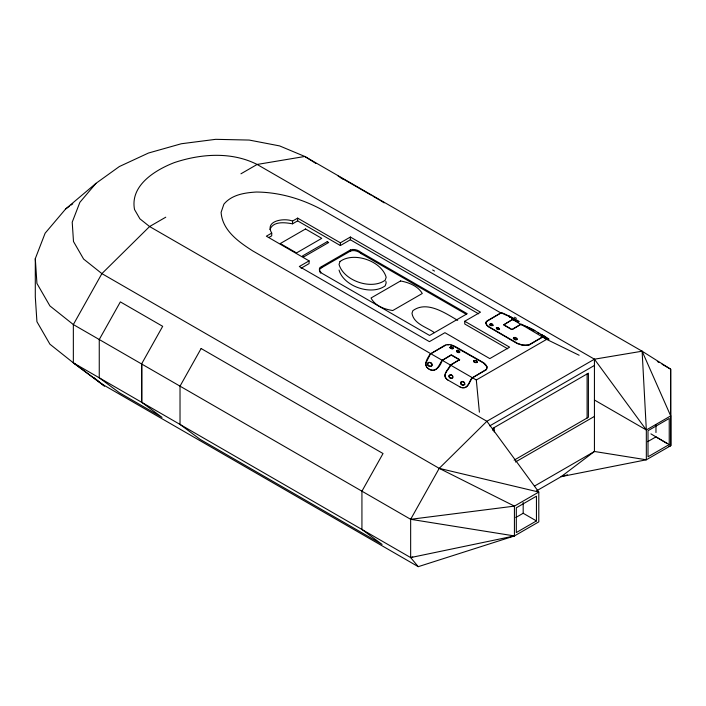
<?xml version="1.0" encoding="UTF-8"?>
<svg xmlns="http://www.w3.org/2000/svg" width="706" height="706" viewBox="0 0 706 706"><rect width="100%" height="100%" fill="white"/><g stroke="black" fill="none" stroke-linecap="round" stroke-linejoin="round"><path stroke-width="1.06" d="M485.807 322.81L486.752 321.38L501.322 312.749C501.489 311.849 532.218 327.531 512.785 319.368L503.59 324.919L512.591 319.394L520.949 324.548L525.599 326.375M269.966 229.556C273.204 220.828 285.215 222.505 292.531 223.82L297.641 220.872L340.38 245.547L350.37 239.775L478.589 313.808M456.5 351.279C457.109 349.841 461.018 351.632 459.332 352.665M477.38 362.513L476.056 360.907L473.611 360.951M513.315 338.227L514.824 337.662L517.189 339.021M449.89 347.449L451.205 346.981L453.217 348.155M453.252 348.067L451.496 348.446L449.925 347.361M493.035 325.104C486.372 326.843 492.223 320.118 492.779 325.784M93.589 377.419L104.479 386.085L73.345 362.84L49.914 344.193L36.933 321.707L35.3 296.899L35.3 258.634L45.122 233.209L65.72 208.897L95.954 183.357L119.349 166.545L148.472 153.034L181.336 143.75L215.692 139.329L249.218 140.062L279.611 145.913L304.815 156.467L642.116 351.209L670.674 369.185L670.7 445.715L646.334 459.791L561.208 476.629L536.463 490.908M426.115 365.84L425.797 363.237L430.598 353.591C427.386 357.942 422.267 365.726 429.274 369.238M464.972 384.188L463.604 385.273L461.75 384.77M512.591 319.721L518.186 321.459M512.847 329.225L521.143 324.195L531.689 328.82L548.95 339.039L542.976 336.797L528.909 345.163L522.502 345.269L517.313 343.584L490.105 327.743C487.511 326.904 483.663 322.589 487.369 320.727L501.128 312.784L506.025 315.079M534.857 330.584L532.306 329.614M545.614 336.797L540.937 334.565M503.59 324.592L511.947 329.42L520.949 324.222L542.782 337.15L548.377 338.889M534.477 486.09L594.434 451.478L646.334 459.791L646.334 429.972L594.434 359.195L257.125 164.454C231.471 151.463 200.848 153.714 174.267 162.627C155.091 170.067 129.895 185.484 134.528 209.523L139.903 218.825L149.593 226.538L486.893 421.279L538.793 492.056L538.793 521.875L514.427 535.942L418.243 566.671L410.654 557.581L410.654 519.307L439.211 468.36L486.893 421.279L594.434 359.195L642.116 351.209L670.7 415.905L670.7 445.715L668.591 446.316M446.686 379.078C441.524 374.842 448.884 368.911 450.41 365.037L459.624 359.628L451.266 354.809L442.265 360.325C439.785 367.958 433.157 374.559 426.662 367.005M446.13 378.469C442.415 373.845 449.466 369.203 450.613 365.152L459.624 359.628M430.581 369.812C436.943 372.362 439.467 364.181 442.062 360.21L476.312 379.987L479.392 412.172M463.198 387.753C468.555 387.85 469.287 380.631 472.252 377.639M462.421 387.691C468.263 389.077 469.658 380.878 472.455 377.754L486.328 369.75C488.367 367.279 485.746 364.102 483.592 362.734L456.155 347.017C452.802 345.066 448.222 343.434 444.559 345.437L430.801 353.706M472.455 377.754L486.328 369.423L486.99 366.917M95.954 183.357L79.875 202.331L72.215 222.169L73.495 241.523L83.617 259.067L101.902 273.619L439.211 468.36L514.427 506.123L538.793 492.056L439.211 468.36M452.934 377.745L451.769 378.398L450.49 378.142M496.353 328.105C500.828 326.896 498.93 331.626 496.283 327.99M517.154 339.542C514.992 341.536 511.188 336.515 515.336 337.442C519.642 338.73 514.692 340.98 513.368 338.183M567.518 474.847L561.208 476.629L594.434 451.478L594.434 359.195M65.72 208.897L69.25 206.355M71.015 205.093L72.771 203.822M431.719 353.176L445.848 345.137M165.769 217.192L149.593 226.538L101.902 273.619L73.345 324.566L73.345 362.84L101.902 384.038L418.243 566.671M240.949 173.791L257.125 164.454L304.815 156.467L315.864 163.421M507.711 348.799L464.742 323.992L464.742 321.256L480.486 312.158L350.37 237.04L340.38 242.802L297.641 218.128L292.531 221.084C284.394 217.713 264.238 220.572 271.722 233.095L266.356 236.192L309.087 260.867L309.087 263.612L301.074 268.236M269.039 237.384L271.722 235.839L271.722 233.095M309.087 260.867L299.3 266.524L429.425 341.642L444.93 332.694L489.805 358.604L509.617 347.167L464.742 321.256M321.645 266.568L350.352 249.986C354.015 248.538 358.313 250.136 361.216 252.51L467.222 313.711L429.583 335.447L323.586 274.246C320.568 273.222 316.941 267.892 321.645 266.568L321.645 267.689L319.368 269.56L319.633 271.669M321.645 267.689L350.352 251.115C354.015 249.668 358.313 251.257 361.216 253.639L466.269 314.294M442.265 360.325L451.266 355.127L459.624 359.954M485.825 323.074L486.84 324.998L489.126 326.869L517.313 343.257L521.452 344.713L525.538 345.269L528.909 344.837L542.782 336.833M476.312 379.987L546.638 339.374L579.132 355.25M489.752 425.877L594.434 365.443M514.127 460.153L588.416 417.264L588.416 373.174L492.912 428.313L492.912 430.519M515.442 462.006L594.434 416.408M594.434 400.011L646.334 429.972L670.7 415.905M515.857 517.489L523.181 513.262L536.445 520.922L536.445 496.177L516.307 507.799L516.307 532.553L536.445 520.922M647.667 441.665L655.971 436.873L669.235 444.533L669.235 418.455L648.011 430.704L648.011 456.782L669.235 444.533M561.208 476.629L564.2 475.27M73.345 362.84L410.654 557.581L412.772 556.99M410.654 557.581L514.427 535.942L514.427 506.123L410.654 519.307L73.345 324.566L49.914 305.919L36.933 283.433L35.3 258.634M447.613 344.863L448.637 344.872M429.672 362.487L427.765 363.211L428.004 365.178M429.954 366.299L431.86 365.576L431.622 363.608M450.816 374.895L448.963 375.936L450.172 378.019M451.037 378.275L452.731 377.631L452.52 375.874M462.854 385.149L464.601 384.479L464.389 382.678M410.654 519.307L514.427 535.942M461.636 387.55L462.624 387.806M497.915 329.623C503.219 329.649 493.988 325.289 497.077 329.278M458.565 352.682L457.294 352.25M430.289 362.628C428.154 361.207 426.08 364.411 428.427 365.629M429.336 366.158C431.472 367.579 433.546 364.375 431.198 363.158M451.363 375.018C448.522 373.5 447.878 377.904 450.693 378.257M463.18 381.787L461.159 381.99L461.089 384.126M450.834 345.172L451.964 345.455M460.85 387.312L461.839 387.665M517.992 321.812L518.531 321.883L516.377 320.418M491.279 325.801L490.449 325.457M548.183 339.242L548.756 339.392L546.1 337.547M453.084 345.825L483.592 363.052L486.805 366.652M460.083 387.003L461.053 387.435M507.005 315.476L507.852 315.838M526.888 326.887L527.885 327.337M430.086 362.513L430.881 362.893M451.16 374.904L451.884 375.257M428.745 365.893L429.539 366.273M463.718 382.034C461.856 380.225 458.962 383.076 461.468 384.541M462.492 385.132L461.265 384.426M512.724 318.794L511.718 318.3M474.926 362.557L474.061 362.054M528.503 327.637L529.182 327.972M509.538 316.817L510.694 317.409M532.739 330.426L533.233 330.673M529.924 328.352L530.691 328.749M510.412 317.1C521.31 322.818 501.498 311.761 511.312 317.629M532.403 329.79C539.64 333.382 524.505 325.025 532.377 329.931M531.83 329.631L529.941 328.731L530.665 329.27M543.082 336.153L545.994 337.874L543.452 336.656M447.833 379.996L460.286 387.117M532.209 330.143L531.133 329.543M511.312 317.753L513.13 318.847M338.183 176.129L371.109 195.13M372.989 196.215L379.572 200.019M657.321 361.472L659.227 362.575M662.087 364.225L670.674 369.185L670.7 445.715M432.619 269.966L434.517 271.06M514.515 317.25L516.421 318.353M537.354 332.491L539.146 333.523M501.128 313.102L323.11 210.326C302.662 199.083 279.691 192.182 256.269 192.032C244.62 192.764 231.815 194.653 223.899 204.158L221.102 212.338C222.311 230.456 238.796 241.99 252.774 250.93L442.062 360.21M542.782 337.15L546.638 339.374M504.516 325.457L511.012 329.208M457.682 320.347C445.292 313.164 426.883 300.341 412.869 310.675L411.986 313.27C413.707 324.08 426.874 327.116 434.437 332.667M532.906 330.231L533.736 330.735M509.388 317.003L509.908 317.312M650.923 433.863L666.932 443.465M380.508 200.557L384.179 202.869M340.936 177.859L342.772 179.015M447.119 379.51L448.036 380.11M463.515 381.92L464.204 382.378M451.681 375.142L452.352 375.592M430.678 362.778L431.401 363.272M428.224 365.514L428.948 366.008M446.483 378.954L447.322 379.625M456.958 352.02C456.182 346.355 463.877 355.639 456.544 351.191M490.114 325.219C488.623 323.41 492.664 323.816 493 325.192M450.075 347.934C455.838 351.791 451.814 343.495 449.925 347.687M464.001 382.255L464.857 383.252M452.149 375.477L452.978 376.439M320.1 272.437L320.745 273.204M473.761 361.763L473.532 360.872M385.855 281.279L386.173 282.938L385.185 285.824C371.524 295.964 343.619 286.433 339.039 270.045M642.116 351.209L646.334 429.972M655.971 424.924L655.971 432.531M587.101 373.933L587.101 418.023M523.181 502.504L523.181 513.262M494.226 427.554L494.226 431.966M361.216 252.51L361.216 253.639M350.37 237.04L350.37 239.775M350.352 249.986L350.352 251.115M340.38 242.802L340.38 245.547M297.641 218.128L297.641 220.872M292.531 221.084L292.531 223.82M141.88 364.137L141.88 402.402L162.036 417.37L119.42 392.757L99.255 377.798L99.255 339.524L120.355 301.886L162.68 326.322L141.579 363.961L141.571 402.226M340.018 261.52L339.039 264.397C343.619 280.785 371.524 290.325 385.185 280.185L386.173 277.299C381.584 260.911 353.68 251.371 340.018 261.52M473.611 360.634C476.153 365.964 480.159 359.116 473.611 360.634M201.122 348.517L180.021 386.156L180.021 424.43L200.177 439.388L382.087 544.414L361.931 529.447L361.931 491.182L383.031 453.534L201.122 348.517M541.881 335.165L546.188 337.512L541.881 335.165M305.513 228.982L280.273 243.552L296.511 252.924L321.751 238.354L305.513 228.982M327.249 241.664L302.45 255.978L303.889 256.808L328.687 242.493L327.249 241.664M400.558 280.953L371.038 297.994C374.983 305.945 384.523 309.246 392.765 310.534L422.285 293.493C417.855 285.921 408.783 282.506 400.558 280.953"/></g></svg>
